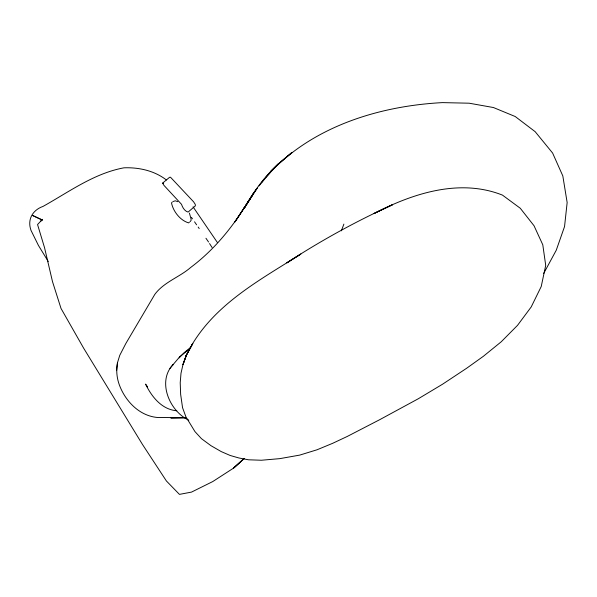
<?xml version="1.0" encoding="UTF-8"?>
<svg xmlns="http://www.w3.org/2000/svg" width="597" height="597" viewBox="0 0 597 597"><rect width="100%" height="100%" fill="white"/><g stroke="black" fill="none" stroke-linecap="round" stroke-linejoin="round"><path stroke-width="0.9" d="M162.623 183.13L164.003 185.421L181.548 204.353C182.518 207.54 184.727 211.189 188.092 212.084L195.391 205.831L195.234 204.331L193.562 201.779L170.503 177.227L169.548 177.302L162.623 183.13L163.481 183.398M116.691 370.364L117.482 362.707L119.758 355.334L125.773 343.626L154.824 294.373C163.794 282.12 179.54 277.18 190.801 267.366C212.413 251.18 230.114 230.293 244.412 207.495L234.934 221.957L253.695 193.197L244.151 208.107C253.822 191.57 264.956 175.675 279.478 163.026L270.978 171.175L278.448 163.869L291.843 152.541L277.687 164.526L267.844 174.779L272.836 169.645M117.482 362.707C115.922 370.841 116.893 379.214 120.101 386.834L120.236 387.199C126.728 402.542 140.138 415.885 157.362 417.482L184.958 417.691M343.879 224.106L341.38 230.83M40.887 221.218L41.394 219.606L41.812 219.696L32.619 215.48L42.618 220.293M192.085 344.536L186.13 355.603L182.966 364.67L180.995 373.282L180.219 382.744L180.645 394.356L182.555 407.714L185.846 416.691L194.943 431.579L201.473 438.683L210.972 445.683L221.263 451.608L230.181 455.474L238.875 457.974L248.501 459.794L261.374 460.242L279.799 458.638L299.716 455.108L317.059 449.772L332.656 443.317L347.32 436.422L379.752 419.661L418.34 398.729L442.623 384.169L466.72 368.207L483.391 356.275L501.234 341.775L517.524 325.35L531.203 306.955L541.225 286.523L545.71 265.367L542.792 244.8L534.039 225.763L520.278 208.256L502.473 195.115C459.75 178.16 412.878 193.346 374.08 213.51L392.386 204.823C355.782 221.427 320.492 240.875 286.829 262.852L300.843 254.068C261.031 279.306 217.099 302.754 192.085 344.536L192.756 343.559L186.13 355.603L192.756 343.559M543.718 273.411L556.262 250.21L564.546 226.554L567.15 202.54L562.822 175.936L552.613 153.041L535.158 131.676L515.226 116.527L493.443 107.535L469.138 103.199L442.459 102.617C380.953 105.848 316.425 125.303 272.359 170.167M169.921 368.431L173.257 364.401C156.705 381.304 169.608 411.288 188.779 420.198M179.167 357.879L183.742 353.014L190.092 347.805M256.322 189.465L244.128 208.45L254.098 192.361L257.508 187.965M259.105 185.839L264.672 178.593M261.486 182.824L269.851 172.906M172.749 365.006L180.063 356.416L179.712 356.752L188.473 349.872M172.152 202.204L171.518 202.935C173.137 211.42 180.331 220.577 188.734 222.905L189.368 222.174M190.122 221.651L191.055 220.442L191.07 219.069L189.428 213.114M265.471 177.69L274.023 168.473M275.239 167.16L278.448 163.869L274.083 168.361M42.484 219.315L37.551 224.539L44.544 247.688L52.506 281.65L61.021 308.448L83.625 348.141L142.437 444.399L166.391 480.958L179.443 494.383L191.518 492.1L212.741 481.57L233.614 468.078L244.277 458.503M234.091 467.645L243.964 458.638M233.614 468.078L243.867 458.735M172.921 201.555L175.317 200.808L177.779 201.689M176.779 410.773C161.742 409.535 151.69 396.774 145.556 384.102L147.631 386.96M166.399 179.958C154.347 170.682 138.929 167.242 123.93 167.824C94.035 173.361 69.073 191.891 43.036 206.405C32.596 210.084 27.081 219.502 31.014 230.39L38.417 245.397L48.26 261.493M193.055 206.838L217.487 242.643M191.428 217.33L192.465 218.83M194.54 221.815L196.614 224.808M198.174 227.047L199.211 228.539M205.95 238.255L208.547 241.994M209.547 243.561L212.062 247.479M183.361 363.446L182.966 364.67L186.674 354.461L183.361 363.446M185.264 417.684L170.802 417.937L185.227 417.699"/></g></svg>
